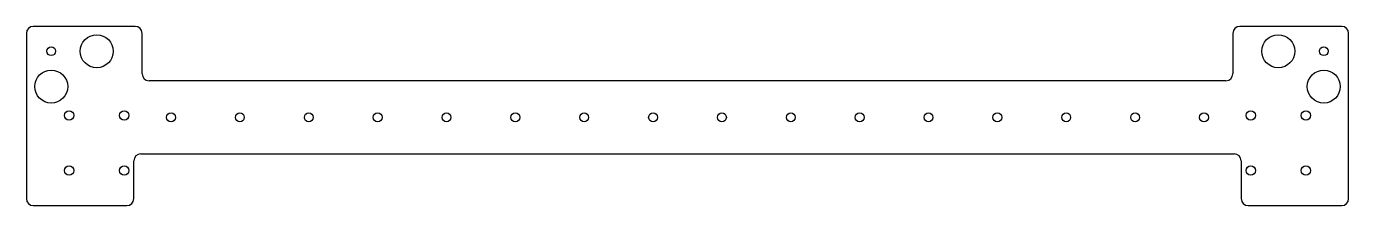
# Model space of a CAD drawing. Header units: millimetres. Extents: x -240 to 240, y -19 to 46.
import ezdxf

# ---------------------------------------------------------------- set-up
doc = ezdxf.new("R2010")
doc.units = ezdxf.units.MM

msp = doc.modelspace()

# ---------------------------------------------------------------- linework, layer by layer
at = {"color": 7, "linetype": 'Continuous', "lineweight": 25}
for p, q in [((-240, 43.75), (-240, -16.25)), ((-200.5, 46.25), (-237.5, 46.25)), ((-198, 29), (-198, 43.75)), ((198, 43.75), (198, 29)), ((237.5, 46.25), (200.5, 46.25)), ((240, -16.25), (240, 43.75)), ((195.5, 26.5), (-195.5, 26.5)), ((-198.5, 0), (198.5, 0)), ((-201, -16.25), (-201, -2.5)), ((201, -2.5), (201, -16.25)), ((-237.5, -18.75), (-203.5, -18.75)), ((203.5, -18.75), (237.5, -18.75))]:
    msp.add_line(p, q, dxfattribs=at)
for centre, radius in [((-214.5, 37.25), 5.99), ((214.5, 37.25), 5.99), ((-231, 37.25), 1.6), ((231, 37.25), 1.6), ((-231, 24.43), 5.99), ((231, 24.43), 5.99), ((-224.5, 13.95), 1.7), ((-204.5, 13.95), 1.7), ((-187.5, 13.25), 1.6), ((-162.5, 13.25), 1.6), ((-137.5, 13.25), 1.6), ((-112.5, 13.25), 1.6), ((-87.5, 13.25), 1.6), ((-62.5, 13.25), 1.6), ((-37.5, 13.25), 1.6), ((-12.5, 13.25), 1.6), ((12.5, 13.25), 1.6), ((37.5, 13.25), 1.6), ((62.5, 13.25), 1.6), ((87.5, 13.25), 1.6), ((112.5, 13.25), 1.6), ((137.5, 13.25), 1.6), ((162.5, 13.25), 1.6), ((187.5, 13.25), 1.6), ((204.5, 13.95), 1.7), ((224.5, 13.95), 1.7), ((-224.5, -6.05), 1.7), ((-204.5, -6.05), 1.7), ((204.5, -6.05), 1.7), ((224.5, -6.05), 1.7)]:
    msp.add_circle(centre, radius, dxfattribs=at)
for centre, start, end in [((-237.5, 43.75), 90, 180), ((-200.5, 43.75), 0, 90), ((200.5, 43.75), 90, 180), ((237.5, 43.75), 0, 90), ((-195.5, 29), 180, 270), ((195.5, 29), 270, 0), ((-198.5, -2.5), 90, 180), ((198.5, -2.5), 0, 90), ((-237.5, -16.25), 180, 270), ((-203.5, -16.25), 270, 0), ((203.5, -16.25), 180, 270), ((237.5, -16.25), 270, 0)]:
    msp.add_arc(centre, 2.5, start, end, dxfattribs=at)

doc.saveas('drawing.dxf')
